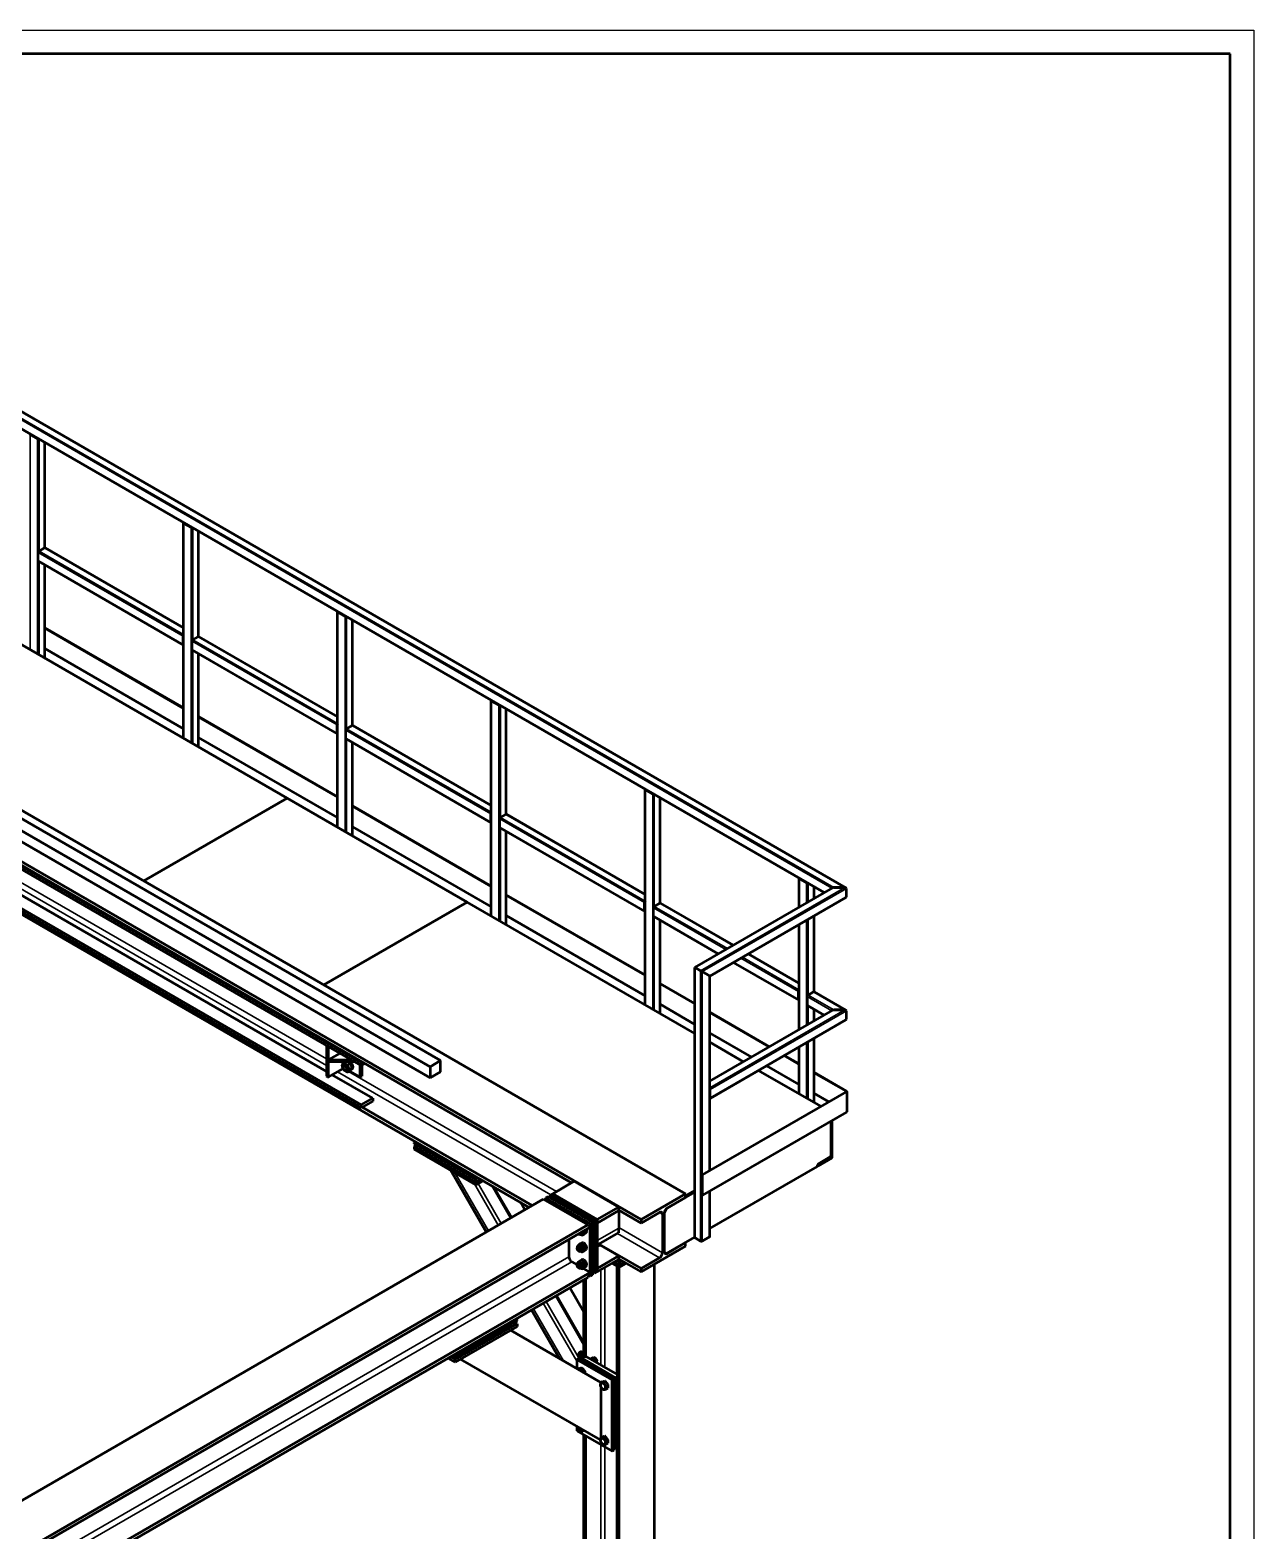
# Model space of a CAD drawing. Header units: millimetres. Extents: x 0 to 15979, y 0 to 11286.
# Drawn here: x 11084 to 15979, y 5284 to 11286 of the extents above; entities that cross this region are included whole.
import ezdxf

# ---------------------------------------------------------------- set-up
doc = ezdxf.new("R2010")
doc.units = ezdxf.units.MM
doc.header["$LTSCALE"] = 19
for name, color, linetype, lineweight in [('Видимые тонкие (ГОСТ)', 7, 'Continuous', 35), ('Видимый контур (ГОСТ)', 7, 'Continuous', 50), ('Кромка (ГОСТ)', 7, 'Continuous', 50)]:
    doc.layers.add(name, color=color, linetype=linetype, lineweight=lineweight)

# ---------------------------------------------------------------- blocks, each defined once
blk = doc.blocks.new('Рамки ГОСТ_ граница 594x841_2')
at = {"layer": 'Кромка (ГОСТ)', "lineweight": 25}
for p, q in [((0, 594), (841, 594)), ((841, 594), (841, 0))]:
    blk.add_line(p, q, dxfattribs=at)
at = {"layer": 'Кромка (ГОСТ)'}
for p, q in [((836, 589), (20, 589)), ((836, 5), (836, 589))]:
    blk.add_line(p, q, dxfattribs=at)

msp = doc.modelspace()

# ---------------------------------------------------------------- linework, layer by layer
at = {"layer": 'Видимые тонкие (ГОСТ)'}
for p, q in [((10692.4, 9931.8), (14290.9, 7854.1)), ((10695.5, 9937.3), (14298.6, 7857.1)), ((10717.5, 9949.9), (14342.4, 7857.1)), ((10692.4, 9898.3), (14261.9, 7837.4)), ((7781.6, 9736.8), (12269.6, 7145.7)), ((7804.2, 9749.9), (12269.6, 7171.8)), ((11084.4, 8807.7), (11084.4, 9668.2)), ((11113.4, 8790.9), (11113.4, 9651.5)), ((11119.8, 9202.4), (11119.8, 9650)), ((11141.7, 9215.1), (11141.7, 9637.3)), ((11699.6, 8452.5), (11699.6, 9313.1)), ((11728.6, 8435.7), (11728.6, 9296.3)), ((11735, 8847.3), (11735, 9294.8)), ((11756.9, 8859.9), (11756.9, 9282.2)), ((11116.6, 9196.9), (11696.4, 8862.2)), ((11119.8, 9202.4), (11698.3, 8868.4)), ((11141.7, 9215.1), (11698.3, 8893.7)), ((11116.6, 9163.4), (11696.4, 8828.7)), ((11119.8, 8787.2), (11119.8, 9160.1)), ((11141.7, 8774.6), (11141.7, 9147.4)), ((12314.8, 8097.3), (12314.8, 8957.9)), ((12343.8, 8080.6), (12343.8, 8941.2)), ((12350.2, 8492.1), (12350.2, 8939.6)), ((12372.1, 8504.7), (12372.1, 8927)), ((11731.8, 8841.7), (12311.6, 8507)), ((11735, 8847.3), (12313.5, 8513.3)), ((11756.9, 8859.9), (12313.5, 8538.6)), ((11731.8, 8808.3), (12311.6, 8473.5)), ((11735, 8432.1), (11735, 8804.9)), ((11756.9, 8419.4), (11756.9, 8792.3)), ((12930, 7742.1), (12930, 8602.7)), ((12959, 7725.4), (12959, 8586)), ((12965.4, 8136.9), (12965.4, 8584.5)), ((12987.3, 8149.6), (12987.3, 8571.8)), ((12347, 8486.6), (12926.8, 8151.8)), ((12350.2, 8492.1), (12928.7, 8158.1)), ((12372.1, 8504.7), (12928.7, 8183.4)), ((12347, 8453.1), (12926.8, 8118.3)), ((12350.2, 8076.9), (12350.2, 8449.7)), ((12372.1, 8064.2), (12372.1, 8437.1)), ((13545.2, 7387), (13545.2, 8247.5)), ((13574.2, 7370.2), (13574.2, 8230.8)), ((13580.5, 7781.7), (13580.5, 8229.3)), ((13602.5, 7794.4), (13602.5, 8216.6)), ((12962.2, 8131.4), (13542, 7796.6)), ((12965.4, 8136.9), (13543.9, 7802.9)), ((12987.3, 8149.6), (13543.9, 7828.2)), ((12962.2, 8097.9), (13542, 7763.2)), ((12965.4, 7721.7), (12965.4, 8094.6)), ((12987.3, 7709.1), (12987.3, 8081.9)), ((14160.4, 7892.4), (14160.4, 7778.8)), ((14189.4, 7875.6), (14189.4, 7795.5)), ((14195.7, 7874.1), (14195.7, 7799.2)), ((13743.9, 7536.8), (14298.6, 7857.1)), ((13765.8, 7524.1), (14342.4, 7857.1)), ((13772.2, 7520.5), (14348.8, 7853.4)), ((13801.2, 7503.7), (14348.8, 7819.9)), ((14217.6, 7861.4), (14217.6, 7811.8)), ((13577.4, 7776.2), (13866.7, 7609.2)), ((13580.5, 7781.7), (13873, 7612.9)), ((13602.5, 7794.4), (13894.9, 7625.5)), ((13577.4, 7742.7), (13837.7, 7592.5)), ((13580.5, 7366.5), (13580.5, 7739.4)), ((13602.5, 7353.9), (13602.5, 7726.7)), ((14160.4, 7709.6), (14160.4, 7288.9)), ((14189.4, 7726.3), (14189.4, 7305.6)), ((14195.7, 7730), (14195.7, 7426.6)), ((14217.6, 7742.6), (14217.6, 7439.2)), ((13926.6, 7574.6), (14157.2, 7441.5)), ((13932.9, 7578.3), (14159, 7447.7)), ((13954.9, 7590.9), (14159, 7473)), ((13743.9, 6455.7), (13743.9, 7536.8)), ((13765.8, 6443.1), (13765.8, 7524.1)), ((13772.2, 6443.1), (13772.2, 7520.5)), ((13801.2, 6725.2), (13801.2, 7503.7)), ((13897.6, 7557.9), (14157.2, 7408)), ((14192.5, 7421), (14290.9, 7364.2)), ((14192.5, 7387.6), (14261.9, 7347.5)), ((14195.7, 7426.6), (14298.6, 7367.2)), ((14195.7, 7384.2), (14195.7, 7309.3)), ((14217.6, 7439.2), (14342.4, 7367.2)), ((13802.5, 7055.4), (14342.4, 7367.2)), ((13802.5, 7080.7), (14298.6, 7367.2)), ((13804.3, 7049.1), (14348.8, 7363.5)), ((13804.3, 7015.7), (14348.8, 7330)), ((14217.6, 7371.6), (14217.6, 7321.9)), ((12273.8, 7223.7), (12273.8, 7100)), ((12279.5, 7220.4), (12279.5, 7169.4)), ((14160.4, 7219.7), (14160.4, 7031.8)), ((14189.4, 7236.4), (14189.4, 7015)), ((14195.7, 7240.1), (14195.7, 7011.4)), ((14217.6, 7252.8), (14217.6, 6998.7)), ((12279.5, 7159.6), (12279.5, 7100)), ((12331.8, 7159.6), (12331.8, 7130.2)), ((12401.1, 7150.2), (12401.1, 7100)), ((12406.7, 7146.9), (12406.7, 7100)), ((12314.1, 7120), (13166.5, 6627.8)), ((12358.2, 7120.6), (13189.1, 6640.9)), ((14348.8, 7043), (14347.4, 7042.2)), ((14347.4, 7042.2), (14347.4, 7040.6)), ((14348.8, 7039.7), (14347.4, 7040.6)), ((14348.8, 6958.1), (14348.8, 7039.7)), ((14288.4, 6789.7), (14287.6, 6790.2)), ((12910.6, 6480), (12769.2, 6725)), ((14234.3, 6745.4), (14233.2, 6746)), ((14238.5, 6752.7), (14237.7, 6753.2)), ((14281.3, 6777.5), (14280.6, 6777.9)), ((12917.2, 6483.9), (12782.5, 6717.3)), ((12956.7, 6506.7), (12861.4, 6671.7)), ((12968.1, 6513.3), (12875.9, 6673.1)), ((13007.1, 6535.8), (12933.9, 6662.5)), ((13801.2, 6459.8), (13801.2, 6641.9)), ((13601.7, 6557.8), (13613.1, 6551.3)), ((13352.5, 6445.3), (13438.8, 6495.1)), ((13438.8, 6496.8), (13613.1, 6396.1)), ((13352.5, 6419.2), (13364.9, 6426.3)), ((13433.3, 6473.8), (13601.7, 6376.5)), ((8716.2, 3768.6), (13239, 6379.8)), ((13631.4, 6394.5), (13632.2, 6394.1)), ((8713.9, 3741.1), (13250.3, 6360.2)), ((13367.3, 5946.9), (13367.3, 6328.2)), ((13382.9, 5937.9), (13382.9, 6337.1)), ((13270.5, 5963.1), (13136.6, 6195)), ((13281, 5971.4), (13148.1, 6201.6)), ((13298.8, 6030.6), (13187, 6224.1)), ((13204.1, 5971.7), (13090.5, 6168.3)), ((13217.4, 5964), (13097.2, 6172.2)), ((13367.3, 3299.8), (13367.3, 5628.4)), ((13382.9, 3299.8), (13382.9, 5619.4))]:
    msp.add_line(p, q, dxfattribs=at)
at = {"layer": 'Видимый контур (ГОСТ)'}
for p, q in [((5966.1, 11067.5), (12726, 7164.7)), ((6033.9, 11061.8), (13706, 6632.3)), ((5923.6, 11043), (12683.6, 7140.2)), ((5923.6, 10998.1), (12683.6, 7095.3)), ((5855.7, 10958.9), (13527.9, 6529.4)), ((7425.5, 10038.3), (13249.6, 6675.8)), ((7571.9, 9949.7), (12408.5, 7157.3)), ((12408.5, 7145.9), (7571.9, 9938.3)), ((14346.9, 7856), (10719.7, 9950.2)), ((14260.6, 7836.6), (10693.3, 9896.2)), ((7425.5, 9842.8), (13080.3, 6578)), ((7571.9, 9779.9), (12408.5, 6987.5)), ((12408.5, 6976.1), (7571.9, 9768.5)), ((12269.6, 7120.8), (7760, 9724.4)), ((11113.4, 9651.5), (11084.4, 9668.2)), ((11143, 9215.5), (11143, 9636.6)), ((11698.3, 8453.2), (11698.3, 9314.9)), ((11728.6, 9296.3), (11699.6, 9313.1)), ((11758.2, 8860.3), (11758.2, 9281.4)), ((11116.6, 9163.4), (11116.6, 9196.9)), ((11119.8, 9202.4), (11141.7, 9215.1)), ((11144, 9215.3), (11698.3, 8895.3)), ((11117.6, 9161.4), (11697.4, 8826.6)), ((11143, 8773.8), (11143, 9146.7)), ((12111.9, 8214.5), (10693.1, 9033.6)), ((12313.5, 8098.1), (12313.5, 8959.7)), ((12343.8, 8941.2), (12314.8, 8957.9)), ((11143, 8895.5), (11698.3, 8574.9)), ((11143, 8893.9), (11698.3, 8573.3)), ((12373.4, 8505.2), (12373.4, 8926.2)), ((11696.4, 8828.7), (11696.4, 8862.2)), ((11731.8, 8808.3), (11731.8, 8841.7)), ((11735, 8847.3), (11756.9, 8859.9)), ((11759.2, 8860.1), (12313.5, 8540.1)), ((11698.3, 8491.6), (11143, 8812.2)), ((11732.7, 8806.2), (12312.6, 8471.4)), ((11758.2, 8418.7), (11758.2, 8791.5)), ((12928.7, 7742.9), (12928.7, 8604.6)), ((12959, 8586), (12930, 8602.7)), ((11758.2, 8540.3), (12313.5, 8219.7)), ((11758.2, 8538.7), (12313.5, 8218.1)), ((12988.6, 8150), (12988.6, 8571)), ((12311.6, 8473.5), (12311.6, 8507)), ((12347, 8453.1), (12347, 8486.6)), ((12350.2, 8492.1), (12372.1, 8504.7)), ((12374.3, 8505), (12928.7, 8184.9)), ((12313.5, 8136.4), (11758.2, 8457)), ((12347.9, 8451), (12927.7, 8116.3)), ((12373.4, 8063.5), (12373.4, 8436.3)), ((13543.9, 7387.7), (13543.9, 8249.4)), ((13574.2, 8230.8), (13545.2, 8247.5)), ((11538.8, 7883.6), (12111.9, 8214.5)), ((12112.6, 8214.1), (11539.5, 7883.2)), ((12112.6, 8214.1), (12111.9, 8214.5)), ((12111.9, 8213.7), (12111.9, 8214.5)), ((12831.7, 7798.9), (12112.6, 8214.1)), ((12928.7, 7862.9), (12373.4, 8183.5)), ((12928.7, 7861.3), (12373.4, 8181.9)), ((13603.8, 7794.8), (13603.8, 8215.9)), ((12926.8, 8118.3), (12926.8, 8151.8)), ((12962.2, 8097.9), (12962.2, 8131.4)), ((12965.4, 8136.9), (12987.3, 8149.6)), ((12989.5, 8149.8), (13543.9, 7829.7)), ((12373.4, 8100.2), (12928.7, 7779.6)), ((12963.1, 8095.9), (13542.9, 7761.1)), ((12988.6, 7708.3), (12988.6, 8081.1)), ((14159, 7894.2), (14159, 7778)), ((14160.4, 7892.4), (14189.4, 7875.6)), ((13543.9, 7507.7), (12988.6, 7828.3)), ((13543.9, 7506.1), (12988.6, 7826.7)), ((13742.6, 7537.5), (14294.1, 7856)), ((13802.5, 7503), (14346.9, 7817.3)), ((14219, 7860.7), (14219, 7812.6)), ((14298.6, 7857.1), (14342.4, 7857.1)), ((14342.4, 7857.1), (14298.6, 7857.1)), ((14348.8, 7819.9), (14348.8, 7853.4)), ((14348.8, 7819.9), (14348.8, 7853.4)), ((12258.6, 7468), (12831.7, 7798.9)), ((12832.4, 7798.5), (12259.3, 7467.6)), ((12832.4, 7798.5), (12831.7, 7798.9)), ((12831.7, 7798.1), (12831.7, 7798.9)), ((13742.6, 7273), (12832.4, 7798.5)), ((12988.6, 7745), (13543.9, 7424.5)), ((13542, 7763.2), (13542, 7796.6)), ((13577.4, 7742.7), (13577.4, 7776.2)), ((13580.5, 7781.7), (13602.5, 7794.4)), ((13604.7, 7794.6), (13896.3, 7626.3)), ((14219, 7743.4), (14219, 7439.6)), ((13578.3, 7740.7), (13836.3, 7591.7)), ((13603.8, 7353.1), (13603.8, 7726)), ((14159, 7708.8), (14159, 7288.1)), ((13956.2, 7591.7), (14159, 7474.6)), ((13743.9, 7536.8), (13742.6, 7537.5)), ((13742.6, 7537.5), (13743.9, 7536.8)), ((13742.6, 6457.6), (13742.6, 7537.5)), ((13765.8, 7524.1), (13743.9, 7536.8)), ((13765.8, 7524.1), (13743.9, 7536.8)), ((13772.2, 7520.5), (13765.8, 7524.1)), ((13765.8, 7524.1), (13772.2, 7520.5)), ((13772.2, 7520.5), (13801.2, 7503.7)), ((13801.2, 7503.7), (13772.2, 7520.5)), ((13802.5, 7503), (13801.2, 7503.7)), ((13801.2, 7503.7), (13802.5, 7503)), ((13802.5, 6725.9), (13802.5, 7503)), ((13896.3, 7557.1), (14158.1, 7405.9)), ((13742.6, 7393), (13603.8, 7473.1)), ((13603.8, 7471.5), (13742.6, 7391.4)), ((13603.8, 7389.9), (13742.6, 7309.7)), ((14157.2, 7408), (14157.2, 7441.5)), ((14192.5, 7421), (14192.5, 7387.6)), ((14260.6, 7346.7), (14193.5, 7385.5)), ((14217.6, 7439.2), (14195.7, 7426.6)), ((14346.9, 7366.1), (14219.9, 7439.4)), ((13802.5, 7082.2), (14294.1, 7366.1)), ((14041.7, 7220.3), (13802.5, 7358.4)), ((13802.5, 7356.8), (14040.2, 7219.5)), ((13803.4, 7013.6), (14346.9, 7327.4)), ((14219, 7370.8), (14219, 7322.7)), ((14342.4, 7367.2), (14298.6, 7367.2)), ((14298.6, 7367.2), (14342.4, 7367.2)), ((14348.8, 7330), (14348.8, 7363.5)), ((14348.8, 7330), (14348.8, 7363.5)), ((13802.5, 7275.1), (13969.5, 7178.7)), ((12269.6, 7226.1), (12269.6, 7102.4)), ((13937.7, 7160.3), (13802.5, 7238.4)), ((14159, 7218.9), (14159, 7032.5)), ((14219, 7253.5), (14219, 6997.9)), ((12323.7, 7194.9), (12276.6, 7167.7)), ((12276.6, 7167.7), (12370.7, 7167.7)), ((12276.6, 7167.7), (12276.6, 7159.6)), ((12384.8, 7159.6), (12276.6, 7159.6)), ((12339.2, 7146.7), (12337.8, 7145.9)), ((12339.7, 7156.3), (12345.4, 7159.6)), ((12354.4, 7147.8), (12364.1, 7153.4)), ((12359.3, 7157.4), (12359.3, 7158.5)), ((12361, 7157.3), (12361, 7156.2)), ((12362, 7159.6), (12362, 7158.7)), ((12408.5, 7157.3), (12412, 7159.4)), ((12408.5, 7157.3), (12408.5, 7145.9)), ((12421.9, 7153.6), (12408.5, 7145.9)), ((12411, 7147.3), (12411, 7102.4)), ((12726, 7164.7), (12683.6, 7140.2)), ((12726, 7119.8), (12726, 7164.7)), ((14029.5, 7144.1), (14159, 7069.3)), ((14100.2, 7184.9), (14159, 7150.9)), ((14159, 7152.6), (14101.6, 7185.7)), ((12269.6, 7102.4), (12273.8, 7100)), ((12279.5, 7100), (12331.8, 7130.2)), ((12454.5, 7014), (12292.5, 7107.5)), ((12335.3, 7138.7), (12335.3, 7140.4)), ((12342.4, 7126.5), (12343.8, 7125.7)), ((12351.2, 7125.9), (12349.8, 7125.1)), ((12354.4, 7118.4), (12364.1, 7124)), ((12361.8, 7128.9), (12371.5, 7134.5)), ((12361.8, 7122.7), (12401.1, 7100)), ((12372, 7130.7), (12367.8, 7128.2)), ((12406.7, 7100), (12411, 7102.4)), ((12683.6, 7140.2), (12683.6, 7095.3)), ((12683.6, 7095.3), (12726, 7119.8)), ((14246.3, 6982.2), (13997.6, 7125.7)), ((14348.8, 7043), (14219, 7118)), ((14219, 7116.3), (14347.4, 7042.2)), ((14347.4, 7040.6), (13772.5, 6708.6)), ((13773.9, 6707.8), (14348.8, 7039.7)), ((13804.3, 7015.7), (13804.3, 7049.1)), ((14219, 7034.7), (14278.1, 7000.5)), ((14350, 7041.4), (14350, 6959.7)), ((12408.5, 6987.5), (12454.5, 7014)), ((12454.5, 7002.6), (12408.5, 6976.1)), ((12408.5, 6987.5), (12408.5, 6976.1)), ((12412, 6978.1), (13092.6, 6585.2)), ((12454.5, 7014), (12454.5, 7002.6)), ((14348.8, 6958.1), (13773.9, 6626.2)), ((14287.6, 6786.9), (14287.6, 6922.8)), ((14288.4, 6923.2), (14288.4, 6789.7)), ((14292.2, 6776), (14292.2, 6925.4)), ((12623.5, 6841.7), (12619.9, 6835.6)), ((12619.9, 6835.6), (12867.4, 6692.7)), ((12619.9, 6833.2), (12619.9, 6835.6)), ((12867.4, 6690.3), (12619.9, 6833.2)), ((12629.8, 6827.4), (12619.9, 6821.7)), ((12619.9, 6821.7), (12867.4, 6678.8)), ((12619.9, 6821.7), (12619.9, 6811.1)), ((12867.4, 6668.2), (12619.9, 6811.1)), ((14283.4, 6779.6), (14287.6, 6786.9)), ((12908.8, 6479), (12765.7, 6727)), ((13802.5, 6493.2), (14233.2, 6741.9)), ((14233.2, 6746.5), (14236.7, 6752.6)), ((14233.2, 6741.9), (14233.2, 6746.5)), ((14234.3, 6742.5), (14233.2, 6743.1)), ((14234.3, 6742.5), (14292.2, 6776)), ((14234.3, 6745.4), (14234.3, 6742.5)), ((14236.7, 6752.6), (14283.4, 6779.6)), ((14281.3, 6777.5), (14238.5, 6752.7)), ((12867.4, 6692.7), (12871, 6698.9)), ((12876.6, 6695.6), (12867.4, 6690.3)), ((12867.4, 6690.3), (12867.4, 6692.7)), ((12867.4, 6678.8), (12867.4, 6690.3)), ((12867.4, 6678.8), (12886.5, 6689.9)), ((12895.7, 6684.6), (12867.4, 6668.2)), ((12867.4, 6678.8), (12867.4, 6668.2)), ((13006.2, 6535.3), (12932.1, 6663.5)), ((13174.3, 6632.3), (13260.6, 6682.1)), ((13438.8, 6579.2), (13260.6, 6682.1)), ((13772.5, 6708.6), (13773.9, 6707.8)), ((13772.5, 6627), (13772.5, 6708.6)), ((13773.9, 6626.2), (13773.9, 6707.8)), ((8545.2, 3959.7), (13136.5, 6610.5)), ((13008.8, 6536.8), (12937.4, 6660.5)), ((13136.5, 6610.5), (13314.7, 6507.6)), ((13155.2, 6621.3), (13146, 6616)), ((13324.2, 6513.1), (13146, 6616)), ((13146, 6616), (13146, 6605)), ((13155.2, 6621.3), (13333.4, 6518.4)), ((13165.1, 6627), (13174.3, 6632.3)), ((13165.1, 6615.6), (13165.1, 6627)), ((13343.3, 6524.1), (13165.1, 6627)), ((13174.3, 6632.3), (13352.5, 6529.4)), ((13174.3, 6632.3), (13352.5, 6529.4)), ((13706, 6632.3), (13527.9, 6529.4)), ((13630, 6573.3), (13742.6, 6638.3)), ((13632.2, 6575.4), (13706, 6618)), ((13706, 6624.5), (13742.6, 6645.6)), ((13706, 6621.3), (13742.6, 6642.4)), ((13706, 6618), (13706, 6632.3)), ((13772.5, 6627), (13773.9, 6626.2)), ((13802.5, 6461.7), (13802.5, 6642.7)), ((13062.6, 6567.8), (13044.9, 6598.4)), ((13352.5, 6529.4), (13438.8, 6579.2)), ((13352.5, 6515.1), (13438.8, 6564.9)), ((13438.8, 6564.9), (13438.8, 6579.2)), ((13438.8, 6566.6), (13527.9, 6515.1)), ((13438.8, 6564.9), (13438.8, 6495.1)), ((13527.9, 6515.1), (13601.7, 6557.8)), ((13613.1, 6551.3), (13613.1, 6396.1)), ((13620.8, 6400.6), (13620.8, 6555.8)), ((13621.5, 6558.6), (13621.1, 6558.9)), ((13630, 6573.3), (13621.5, 6558.6)), ((13621.5, 6398.6), (13621.5, 6558.6)), ((13629.6, 6573.6), (13630, 6573.3)), ((8713.9, 3837), (13324.2, 6498.8)), ((8723.4, 3856.8), (13314.7, 6507.6)), ((13314.7, 6507.6), (13324.2, 6500)), ((13333.4, 6518.4), (13324.2, 6513.1)), ((13324.2, 6303.3), (13324.2, 6513.1)), ((13324.2, 6500), (13324.2, 6498.8)), ((13333.4, 6518.4), (13343.3, 6524.1)), ((13333.4, 6518.4), (13333.4, 6308.6)), ((13343.3, 6524.1), (13352.5, 6529.4)), ((13343.3, 6314.3), (13343.3, 6524.1)), ((13352.5, 6529.4), (13352.5, 6515.1)), ((13352.5, 6529.4), (13352.5, 6319.6)), ((13527.9, 6529.4), (13527.9, 6515.1)), ((13239, 6449.6), (13239, 6379.8)), ((13279.6, 6422.6), (13274.4, 6419.6)), ((13278.2, 6470.8), (13279.4, 6470.1)), ((13280, 6430.6), (13288.2, 6435.3)), ((13289.6, 6472.6), (13284.4, 6469.6)), ((13290.1, 6434.7), (13291.8, 6435.7)), ((13292.3, 6466.4), (13300.5, 6471.1)), ((13292.3, 6423.5), (13300.5, 6428.2)), ((13295.2, 6432.4), (13295.2, 6433.3)), ((13296.6, 6432.4), (13296.6, 6431.5)), ((13297.5, 6435.9), (13297.5, 6433.5)), ((13298.4, 6475.1), (13306.6, 6479.8)), ((13303.5, 6474.6), (13307.1, 6476.6)), ((13359.4, 6431.1), (13437.5, 6476.3)), ((13359.4, 6431.1), (13527.9, 6333.9)), ((13438.8, 6383.7), (13364.9, 6426.3)), ((13527.9, 6319.6), (13706, 6422.5)), ((13630, 6393.7), (13742.6, 6458.7)), ((13706, 6436.8), (13632.2, 6394.1)), ((13705.3, 6437.2), (13706, 6436.8)), ((13706, 6422.5), (13706, 6436.8)), ((13765.8, 6443.1), (13743.9, 6455.7)), ((13801.2, 6459.8), (13772.2, 6443.1)), ((13272.4, 6413.6), (13272.4, 6415)), ((13278.2, 6403.4), (13279.4, 6402.7)), ((13280, 6363.2), (13288.2, 6367.9)), ((13289.6, 6405.2), (13284.4, 6402.2)), ((13290.1, 6367.3), (13291.8, 6368.3)), ((13292.3, 6399), (13300.5, 6403.7)), ((13295.2, 6365), (13295.2, 6365.9)), ((13296.6, 6365.1), (13296.6, 6364.1)), ((13297.5, 6368.5), (13297.5, 6366.1)), ((13298.4, 6407.7), (13306.6, 6412.5)), ((13303.5, 6407.2), (13307.1, 6409.3)), ((13352.5, 6333.9), (13438.8, 6383.7)), ((13352.5, 6319.6), (13438.8, 6369.4)), ((13440.2, 6359.6), (13431, 6364.9)), ((13433.1, 6366.1), (13440.2, 6362)), ((13438.8, 6369.4), (13438.8, 6383.7)), ((13438.8, 6371), (13527.9, 6319.6)), ((13440.2, 6362), (13443.7, 6368.2)), ((13449.4, 6364.9), (13440.2, 6359.6)), ((13601.7, 6376.5), (13527.9, 6333.9)), ((13620.9, 6398.9), (13621.5, 6398.6)), ((13621.5, 6398.6), (13630, 6393.7)), ((8713.9, 3655.8), (13324.2, 6317.5)), ((13250.3, 6360.2), (13272.4, 6347.5)), ((13272.4, 6346.3), (13272.4, 6347.6)), ((13279.6, 6355.2), (13274.4, 6352.2)), ((13278.2, 6336.1), (13279.4, 6335.4)), ((13289.6, 6337.9), (13284.4, 6334.9)), ((13292.3, 6356.1), (13300.5, 6360.9)), ((13292.3, 6331.7), (13300.5, 6336.4)), ((13296, 6333.8), (13324.2, 6317.5)), ((13298.4, 6340.4), (13306.6, 6345.1)), ((13303.5, 6339.9), (13307.1, 6341.9)), ((13324.2, 6316.3), (13314.7, 6297.8)), ((13319, 6306.2), (13324.2, 6303.3)), ((13324.2, 6317.5), (13324.2, 6316.3)), ((13333.4, 6308.6), (13324.2, 6303.3)), ((13343.3, 6314.3), (13333.4, 6320)), ((13343.3, 6314.3), (13352.5, 6319.6)), ((13352.5, 6333.9), (13352.5, 6319.6)), ((13411.9, 6353.9), (13440.2, 6337.6)), ((13421.1, 6359.2), (13440.2, 6348.2)), ((13431.7, 5909.7), (13431.7, 6342.5)), ((13440.2, 6362), (13440.2, 6359.6)), ((13440.2, 6359.6), (13440.2, 6348.2)), ((13440.2, 6348.2), (13459.3, 6359.2)), ((13440.2, 6337.6), (13468.5, 6353.9)), ((13440.2, 6337.6), (13440.2, 6348.2)), ((13440.2, 3188.3), (13440.2, 6337.6)), ((13527.9, 6333.9), (13527.9, 6319.6)), ((13581.6, 3270), (13581.6, 6350.6)), ((8723.4, 3647), (13314.7, 6297.8)), ((13298.8, 6158.7), (13242.5, 6256.1)), ((13298.8, 5982), (13298.8, 6288.6)), ((13307.2, 5981.6), (13307.2, 6293.5)), ((13298.8, 6028.5), (13186.2, 6223.6)), ((13298.8, 6034.6), (13188.8, 6225.1)), ((12784, 5983.2), (13031.5, 6126.1)), ((13031.5, 6123.6), (12784, 5980.7)), ((13031.5, 6126.1), (13027.9, 6132.2)), ((13031.5, 6123.6), (13031.5, 6126.1)), ((13200.6, 5973.7), (13088.8, 6167.3)), ((12784, 5969.3), (13031.5, 6112.2)), ((13031.5, 6101.6), (12784, 5958.7)), ((13366.8, 5877.7), (13005.3, 6086.5)), ((13031.5, 6112.2), (13021.6, 6117.9)), ((13031.5, 6112.2), (13031.5, 6101.6)), ((13284.6, 5994.6), (13298.8, 6002.8)), ((12784, 5958.7), (12755.7, 5975)), ((12764.9, 5980.3), (12784, 5969.3)), ((12784, 5980.7), (12774.8, 5986)), ((12780.4, 5989.3), (12784, 5983.2)), ((12784, 5980.7), (12784, 5983.2)), ((12784, 5980.7), (12784, 5969.3)), ((12784, 5969.3), (12784, 5958.7)), ((13364.8, 5647.9), (12805.3, 5971)), ((13270.5, 5970.1), (13276.8, 5973.8)), ((13411.9, 5888.5), (13270.5, 5970.1)), ((13270.5, 5970.1), (13270.5, 5933.4)), ((13276.6, 5988.4), (13276.6, 5987)), ((13276.8, 5973.8), (13418.3, 5892.2)), ((13284.6, 5979), (13278.7, 5982.4)), ((13282.5, 5998.6), (13283.7, 5999.2)), ((13284.6, 5994.6), (13291, 5990.9)), ((13284.6, 5978.3), (13284.6, 5994.6)), ((13284.6, 5978.3), (13291, 5982)), ((13426, 5896.6), (13284.6, 5978.3)), ((13284.6, 5978.3), (13284.6, 5969.3)), ((13291.1, 5998.4), (13288.7, 5999.7)), ((13298.8, 5995.4), (13291, 5990.9)), ((13298.8, 5986.5), (13291, 5990.9)), ((13291, 5990.9), (13291, 5982)), ((13291, 5982), (13306.5, 5982)), ((13306.5, 5982), (13432.4, 5909.3)), ((13325.5, 5971), (13325.9, 5971.9)), ((13325.9, 5971.9), (13338.1, 5979)), ((13333.4, 5967.5), (13325.9, 5971.9)), ((13345.7, 5974.6), (13338.1, 5979)), ((13274.9, 5930.8), (13281.4, 5934.5)), ((13281.4, 5934.5), (13292, 5935.5)), ((13284.4, 5931.1), (13292, 5935.5)), ((13284.9, 5934.8), (13287.6, 5936.4)), ((13292, 5935.5), (13302.6, 5922.3)), ((13296.1, 5918.5), (13302.6, 5922.3)), ((13302.6, 5922.3), (13302.6, 5914.8)), ((13373.4, 5881.5), (13384, 5882.4)), ((13376.4, 5878), (13384, 5882.4)), ((13376.9, 5881.8), (13379.5, 5883.3)), ((13384, 5882.4), (13394.6, 5869.2)), ((13411.9, 5888.5), (13418.3, 5892.2)), ((13411.9, 5602.7), (13411.9, 5888.5)), ((13418.3, 5892.2), (13418.3, 5606.4)), ((13426, 5896.6), (13432.4, 5900.3)), ((13426, 5610.9), (13426, 5896.6)), ((13432.4, 5909.3), (13432.4, 5900.3)), ((13432.4, 5900.3), (13432.4, 5614.5)), ((13365.8, 5877.1), (13373.4, 5881.5)), ((13368, 5657.9), (13368, 5858.7)), ((13387, 5864.8), (13394.6, 5869.2)), ((13387, 5850.7), (13394.6, 5855.1)), ((13394.6, 5869.2), (13394.6, 5855.1)), ((13394.6, 5856.8), (13394.8, 5856.9)), ((13270.5, 5702.4), (13270.5, 5684.4)), ((13270.5, 5684.4), (13411.9, 5602.7)), ((13295.1, 5683.3), (13299.3, 5685.8)), ((13298.8, 3270), (13298.8, 5668)), ((13307.2, 3265.1), (13307.2, 5663.1)), ((13365.8, 5656.6), (13373.4, 5661)), ((13373.4, 5661), (13384, 5662)), ((13376.4, 5657.6), (13384, 5662)), ((13376.9, 5661.3), (13379.5, 5662.9)), ((13384, 5662), (13394.6, 5648.8)), ((13387, 5644.4), (13394.6, 5648.8)), ((13394.6, 5648.8), (13394.6, 5634.6)), ((13387, 5630.2), (13394.6, 5634.6)), ((13394.6, 5636.3), (13394.8, 5636.4)), ((13411.9, 5602.7), (13418.3, 5606.4)), ((13418.3, 5615.4), (13426, 5610.9)), ((13426, 5610.9), (13432.4, 5614.5)), ((13431.7, 3193.2), (13431.7, 5614.1))]:
    msp.add_line(p, q, dxfattribs=at)
for centre, major_axis, ratio, start_param, end_param in [((11087.6, 9670.1), (-4.5, 0), 0.57735, 5.924866, 7.068583), ((11116.6, 9653.3), (-4.5, 0), 0.57735, 0.785398, 1.929116), ((11702.8, 9314.9), (-4.5, 0), 0.57735, 5.924866, 7.068583), ((11731.8, 9298.2), (-4.5, 0), 0.57735, 0.785398, 1.929116), ((11119.8, 9198.8), (2.25, 3.9), 0.57735, 0.785398, 2.356194), ((11141.7, 9211.4), (2.25, 3.9), 0.57735, 0, 0.785398), ((11119.8, 9165.3), (-2.25, -3.9), 0.57735, 5.497787, 6.283185), ((12318, 8959.7), (-4.5, 0), 0.57735, 5.924866, 7.068583), ((12347, 8943), (-4.5, 0), 0.57735, 0.785398, 1.929116), ((11699.6, 8864), (2.25, 3.9), 0.57735, 1.212477, 2.356194), ((11699.6, 8830.5), (-2.25, -3.9), 0.57735, 5.497787, 6.641505), ((11735, 8843.6), (2.25, 3.9), 0.57735, 0.785398, 2.356194), ((11756.9, 8856.2), (2.25, 3.9), 0.57735, 0, 0.785398), ((11735, 8810.1), (-2.25, -3.9), 0.57735, 5.497787, 6.283185), ((12933.2, 8604.6), (-4.5, 0), 0.57735, 5.924866, 7.068583), ((12962.2, 8587.8), (-4.5, 0), 0.57735, 0.785398, 1.929116), ((12314.8, 8508.8), (2.25, 3.9), 0.57735, 1.212477, 2.356194), ((12314.8, 8475.3), (-2.25, -3.9), 0.57735, 5.497787, 6.641505), ((12350.2, 8488.4), (2.25, 3.9), 0.57735, 0.785398, 2.356194), ((12372.1, 8501.1), (2.25, 3.9), 0.57735, 0, 0.785398), ((12350.2, 8454.9), (-2.25, -3.9), 0.57735, 5.497787, 6.283185), ((13548.4, 8249.4), (-4.5, 0), 0.57735, 5.924866, 7.068583), ((13577.4, 8232.6), (-4.5, 0), 0.57735, 0.785398, 1.929116), ((12930, 8153.6), (2.25, 3.9), 0.57735, 1.212477, 2.356194), ((12930, 8120.2), (-2.25, -3.9), 0.57735, 5.497787, 6.641505), ((12965.4, 8133.2), (2.25, 3.9), 0.57735, 0.785398, 2.356194), ((12987.3, 8145.9), (2.25, 3.9), 0.57735, 0, 0.785398), ((12965.4, 8099.8), (-2.25, -3.9), 0.57735, 5.497787, 6.283185), ((14163.5, 7894.2), (-4.5, 0), 0.57735, 5.924866, 7.068583), ((14192.5, 7877.5), (4.5, 0), 0.57735, 3.926991, 5.070709), ((14298.6, 7853.4), (6.36, 0), 0.57735, 1.570796, 2.356194), ((14298.6, 7853.4), (6.36, 0), 0.57735, 1.570796, 2.356194), ((14342.4, 7853.4), (-6.36, 0), 0.57735, 3.141593, 4.712389), ((14342.4, 7853.4), (-6.36, 0), 0.57735, 3.141593, 4.712389), ((14342.4, 7819.9), (-6.36, 0), 0.57735, 2.356194, 3.141593), ((14342.4, 7819.9), (-6.36, 0), 0.57735, 2.356194, 3.141593), ((13545.2, 7798.5), (2.25, 3.9), 0.57735, 1.212477, 2.356194), ((13545.2, 7765), (-2.25, -3.9), 0.57735, 5.497787, 6.641505), ((13580.5, 7778.1), (2.25, 3.9), 0.57735, 0.785398, 2.356194), ((13602.5, 7790.7), (2.25, 3.9), 0.57735, 0, 0.785398), ((13580.5, 7744.6), (-2.25, -3.9), 0.57735, 5.497787, 6.283185), ((14160.4, 7443.3), (2.25, 3.9), 0.57735, 1.212477, 2.356194), ((14160.4, 7409.8), (-2.25, -3.9), 0.57735, 5.497787, 6.641505), ((14195.7, 7422.9), (-2.25, -3.9), 0.57735, 3.926991, 5.497787), ((14195.7, 7389.4), (-2.25, -3.9), 0.57735, 5.497787, 6.283185), ((14217.6, 7435.5), (2.25, 3.9), 0.57735, 0, 0.785398), ((14298.6, 7363.5), (6.36, 0), 0.57735, 1.570796, 2.356194), ((14298.6, 7363.5), (6.36, 0), 0.57735, 1.570796, 2.356194), ((14342.4, 7363.5), (-6.36, 0), 0.57735, 3.141593, 4.712389), ((14342.4, 7363.5), (-6.36, 0), 0.57735, 3.141593, 4.712389), ((14342.4, 7330), (-6.36, 0), 0.57735, 2.356194, 3.141593), ((14342.4, 7330), (-6.36, 0), 0.57735, 2.356194, 3.141593), ((12343.8, 7135.5), (6, -10.4), 0.57735, 5.497787, 10.210176), ((12358.7, 7144), (9.1, -15.8), 0.57735, 2.30226, 2.446694), ((12360.6, 7145.1), (21.3, 31.2), 0.234781, 1.256926, 1.293351), ((12365.2, 7147.8), (21.3, 31.2), 0.234781, 1.350367, 1.42591), ((12358.7, 7144), (9.1, -15.8), 0.57735, 0.653582, 2.1697), ((12362.9, 7146.5), (9.1, -15.8), 0.57735, 0, 2.15038), ((12276.6, 7101.6), (4, 0), 0.57735, 3.926991, 5.497787), ((12340.3, 7125.3), (12, 0), 0.57735, 1.874093, 2.356194), ((12358.7, 7144), (9.1, -15.8), 0.57735, 6.268154, 6.902339), ((12403.9, 7101.6), (4, 0), 0.57735, 3.926991, 5.497787), ((13801.2, 7051), (-2.25, 3.9), 0.57735, 3.926991, 5.070709), ((14346, 7041.4), (2, 0), 0.57735, 5.497787, 7.068583), ((14346, 7041.4), (4, 0), 0.57735, 5.497787, 7.068583), ((13801.2, 7017.5), (2.25, -3.9), 0.57735, 5.924866, 7.068583), ((14346, 6959.7), (4, 0), 0.57735, 5.497787, 6.283185), ((14281.3, 6785.6), (-5, -8.66), 0.57735, 0.785398, 2.356194), ((14238.5, 6747.8), (-3, -5.2), 0.57735, 3.926991, 5.497787), ((13601.7, 6544.7), (8, 13.9), 0.57735, 5.497787, 7.068583), ((13632.2, 6562.3), (8, 13.9), 0.57735, 0.785398, 2.356194), ((13295.9, 6487.8), (-7.6, 13.2), 0.57735, 3.786919, 4.406239), ((13299.5, 6489.8), (7.6, -13.2), 0.57735, 0, 1.264646), ((13452.9, 6490.2), (11.3, 19.6), 0.57735, 1.823477, 2.636232), ((13450.1, 6488.6), (8, -13.9), 0.57735, 3.926991, 4.179671), ((13284.6, 6413.9), (6.8, -11.7), 0.57735, 5.546561, 10.161402), ((13278.2, 6477.6), (4.17, -7.22), 0.57735, 5.296602, 7.269768), ((13279.4, 6478.3), (5, -8.66), 0.57735, 5.497787, 7.376415), ((13284.6, 6413.9), (5, -8.66), 0.57735, 6.277446, 9.430517), ((13284.6, 6481.3), (6.8, -11.7), 0.57735, 5.546561, 7.506577), ((13284.6, 6481.3), (5, -8.66), 0.57735, 6.277446, 7.376424), ((13295.9, 6420.4), (-7.6, 13.2), 0.57735, 5.563408, 5.972566), ((13299.5, 6422.5), (-7.6, 13.2), 0.57735, 5.683766, 6.283185), ((13294, 6419.3), (-17.8, -26.1), 0.234781, 4.195031, 4.315388), ((13297.9, 6421.5), (-17.8, -26.1), 0.234781, 4.327222, 4.44663), ((13295.9, 6420.4), (-7.6, 13.2), 0.57735, 3.786919, 5.432166), ((13299.5, 6422.5), (7.6, -13.2), 0.57735, 0, 2.409981), ((13295.9, 6487.8), (7.6, -13.2), 0.57735, 6.257344, 6.915822), ((13364.9, 6439.4), (-8, 13.9), 0.57735, 1.850834, 2.356194), ((13747.1, 6457.6), (-4.5, 0), 0.57735, 0, 0.785398), ((13769, 6444.9), (-4.5, 0), 0.57735, 0.785398, 2.356194), ((13798, 6461.7), (4.5, 0), 0.57735, 5.497787, 6.283185), ((13250.3, 6373.3), (8, -13.9), 0.57735, 3.926991, 5.497787), ((13279.4, 6410.9), (5, -8.66), 0.57735, 5.497787, 10.210176), ((13295.9, 6353.1), (-7.6, 13.2), 0.57735, 5.563408, 5.972566), ((13299.5, 6355.1), (-7.6, 13.2), 0.57735, 5.683766, 6.283185), ((13294, 6351.9), (-17.8, -26.1), 0.234781, 4.195031, 4.315388), ((13297.9, 6354.2), (-17.8, -26.1), 0.234781, 4.327222, 4.44663), ((13295.9, 6353.1), (-7.6, 13.2), 0.57735, 3.786919, 5.432166), ((13299.5, 6355.1), (7.6, -13.2), 0.57735, 0, 2.409981), ((13295.9, 6420.4), (7.6, -13.2), 0.57735, 6.257344, 6.915822), ((13601.7, 6389.6), (-8, -13.9), 0.57735, 0.785398, 2.356194), ((13632.2, 6407.2), (-8, -13.9), 0.57735, 5.497787, 7.068583), ((13279.4, 6343.5), (5, -8.66), 0.57735, 5.497787, 10.210176), ((13284.6, 6346.5), (6.8, -11.7), 0.57735, 5.546561, 10.161402), ((13284.6, 6346.5), (5, -8.66), 0.57735, 6.277446, 9.430517), ((13295.9, 6353.1), (7.6, -13.2), 0.57735, 6.257344, 6.915822), ((13283.7, 5991.1), (-5, -8.66), 0.57735, 3.141593, 6.283185), ((13282.5, 5991.8), (-4.17, -7.22), 0.57735, 3.926991, 5.497787), ((13340.8, 5958.1), (7.1, 12.3), 0.57735, 4.963115, 7.603255), ((13283.2, 5916.2), (-7.1, 12.3), 0.57735, 4.922883, 6.072691), ((13292, 5921.3), (-7.6, 13.2), 0.57735, 5.840066, 6.202706), ((13290.1, 5920.2), (-17.8, -26.1), 0.234781, 4.20716, 4.267247), ((13294, 5922.5), (-17.8, -26.1), 0.234781, 4.33917, 4.420322), ((13292, 5921.3), (-7.6, 13.2), 0.57735, 4.792869, 5.155508), ((13292, 5921.3), (-7.6, 13.2), 0.57735, 3.891523, 4.108311), ((13384, 5868.3), (-7.6, 13.2), 0.57735, 5.840066, 6.202706), ((13382, 5867.1), (-17.8, -26.1), 0.234781, 4.20716, 4.267247), ((13385.9, 5869.4), (-17.8, -26.1), 0.234781, 4.33917, 4.420322), ((13384, 5868.3), (-7.6, 13.2), 0.57735, 4.792869, 5.155508), ((13384, 5868.3), (-7.6, 13.2), 0.57735, 3.745671, 4.108311), ((13283.2, 5695.8), (7.1, -12.3), 0.57735, 3.989029, 7.006545), ((13384, 5647.8), (-7.6, 13.2), 0.57735, 5.840066, 6.202706), ((13382, 5646.7), (-17.8, -26.1), 0.234781, 4.20716, 4.267247), ((13385.9, 5648.9), (-17.8, -26.1), 0.234781, 4.33917, 4.420322), ((13384, 5647.8), (-7.6, 13.2), 0.57735, 4.792869, 5.155508), ((13384, 5647.8), (-7.6, 13.2), 0.57735, 3.745671, 4.108311)]:
    msp.add_ellipse(centre, major_axis=major_axis, ratio=ratio, start_param=start_param, end_param=end_param, dxfattribs=at)
for centre, major_axis in [((12345.2, 7136.3), (8.1, -14)), ((12342.4, 7134.7), (-5, 8.66)), ((13278.2, 6410.2), (4.17, -7.22)), ((13278.2, 6342.9), (4.17, -7.22)), ((13375.1, 5863.2), (7.1, -12.3)), ((13375.1, 5642.7), (7.1, -12.3))]:
    msp.add_ellipse(centre, major_axis=major_axis, ratio=0.57735, dxfattribs=at)
for points, weights in [([(12332.4, 7145.9), (12333.9, 7149.9), (12339.7, 7156.3)], [1, 1.15470053838, 1]), ([(12339.7, 7126.9), (12333.9, 7135.2), (12332.4, 7145.9)], [1, 1.15470053838, 1]), ([(12339.7, 7156.3), (12345, 7150.8), (12354.4, 7147.8)], [1, 1.15470053838, 1]), ([(12354.4, 7147.8), (12356, 7137.1), (12361.8, 7128.9)], [1, 1.15470053838, 1]), ([(12364.1, 7153.4), (12360.5, 7157.2), (12355.5, 7159.6)], [1, 1.10282964938, 1.06895729498]), ([(12371.5, 7134.5), (12369.9, 7145.2), (12364.1, 7153.4)], [1, 1.15470053838, 1]), ([(12354.4, 7118.4), (12345, 7121.4), (12339.7, 7126.9)], [1, 1.15470053838, 1]), ([(12361.8, 7128.9), (12356, 7122.4), (12354.4, 7118.4)], [1, 1.15470053838, 1]), ([(12364.1, 7124), (12369.9, 7130.5), (12371.5, 7134.5)], [1, 1.15470053838, 1]), ([(13306.6, 6479.8), (13306, 6484.2), (13304.8, 6487.6)], [1, 1.07024266098, 1.076697161]), ([(13273.9, 6421.9), (13275.2, 6425.2), (13280, 6430.6)], [1, 1.15470053838, 1]), ([(13280, 6430.6), (13284.4, 6426), (13292.3, 6423.5)], [1, 1.15470053838, 1]), ([(13292.3, 6466.4), (13287.6, 6467.9), (13284.6, 6469.7)], [1, 1.08559833405, 1.0764707561]), ([(13300.5, 6428.2), (13296.1, 6432.8), (13288.2, 6435.3)], [1, 1.15470053838, 1]), ([(13298.4, 6475.1), (13293.6, 6469.7), (13292.3, 6466.4)], [1, 1.15470053838, 1]), ([(13292.3, 6423.5), (13293.6, 6414.6), (13298.4, 6407.7)], [1, 1.15470053838, 1]), ([(13294.7, 6481.8), (13296.1, 6478.5), (13298.4, 6475.1)], [1.076697161, 1.07024266098, 1]), ([(13300.5, 6471.1), (13305.3, 6476.5), (13306.6, 6479.8)], [1, 1.15470053838, 1]), ([(13306.6, 6412.5), (13305.3, 6421.4), (13300.5, 6428.2)], [1, 1.15470053838, 1]), ([(13274.3, 6419.5), (13274.1, 6420.6), (13273.9, 6421.9)], [1.03321697438, 1.01892320154, 1]), ([(13273.9, 6354.5), (13275.2, 6357.8), (13280, 6363.2)], [1, 1.15470053838, 1]), ([(13280, 6363.2), (13284.4, 6358.7), (13292.3, 6356.1)], [1, 1.15470053838, 1]), ([(13292.3, 6399), (13287.6, 6400.5), (13284.6, 6402.4)], [1, 1.08559833405, 1.0764707561]), ([(13300.5, 6360.9), (13296.1, 6365.4), (13288.2, 6367.9)], [1, 1.15470053838, 1]), ([(13298.4, 6407.7), (13293.6, 6402.3), (13292.3, 6399)], [1, 1.15470053838, 1]), ([(13300.5, 6403.7), (13305.3, 6409.1), (13306.6, 6412.5)], [1, 1.15470053838, 1]), ([(13274.3, 6352.1), (13274.1, 6353.3), (13273.9, 6354.5)], [1.03321697438, 1.01892320154, 1]), ([(13292.3, 6331.7), (13287.6, 6333.1), (13284.6, 6335)], [1, 1.08559833405, 1.0764707561]), ([(13292.3, 6356.1), (13293.6, 6347.2), (13298.4, 6340.4)], [1, 1.15470053838, 1]), ([(13298.4, 6340.4), (13293.6, 6335), (13292.3, 6331.7)], [1, 1.15470053838, 1]), ([(13306.6, 6345.1), (13305.3, 6354), (13300.5, 6360.9)], [1, 1.15470053838, 1]), ([(13300.5, 6336.4), (13305.3, 6341.8), (13306.6, 6345.1)], [1, 1.15470053838, 1]), ([(13333.4, 5967.5), (13333.4, 5967), (13333.3, 5966.5)], [1.16025403784, 1.16924592641, 1.17733689356]), ([(13345.7, 5974.6), (13341.3, 5970), (13333.4, 5967.5)], [1.16025403784, 1.33974596216, 1.16025403784]), ([(13351.8, 5965.9), (13350.5, 5969.2), (13345.7, 5974.6)], [1.16025403784, 1.33974596216, 1.16025403784]), ([(13349.6, 5957.1), (13351.1, 5960.9), (13351.8, 5965.9)], [1.24982106596, 1.2540073193, 1.16025403784]), ([(13284.4, 5931.1), (13279.3, 5930), (13276.3, 5930)], [1.16025403784, 1.28701828408, 1.23473075196]), ([(13291, 5921.5), (13287, 5925.5), (13284.4, 5931.1)], [1.23473075196, 1.28701828408, 1.16025403784]), ([(13365.8, 5877.1), (13364, 5869), (13365.8, 5862.9)], [1.16025403784, 1.33974596216, 1.16025403784]), ([(13376.4, 5878), (13369.3, 5876.5), (13365.8, 5877.1)], [1.16025403784, 1.33974596216, 1.16025403784]), ([(13365.8, 5862.9), (13369.3, 5855.3), (13376.4, 5849.7)], [1.16025403784, 1.33974596216, 1.16025403784]), ([(13387, 5864.8), (13379.9, 5870.4), (13376.4, 5878)], [1.16025403784, 1.33974596216, 1.16025403784]), ([(13376.4, 5849.7), (13379.9, 5849.2), (13387, 5850.7)], [1.16025403784, 1.33974596216, 1.16025403784]), ([(13387, 5850.7), (13385.2, 5856.7), (13387, 5864.8)], [1.16025403784, 1.33974596216, 1.16025403784]), ([(13272.9, 5701), (13273, 5698.3), (13273.8, 5695.6)], [1.24747309162, 1.23494078941, 1.16025403784]), ([(13273.8, 5695.6), (13277.4, 5687.9), (13284.4, 5682.4)], [1.16025403784, 1.33974596216, 1.16025403784]), ([(13284.4, 5682.4), (13288, 5681.8), (13295.1, 5683.3)], [1.16025403784, 1.33974596216, 1.16025403784]), ([(13295.1, 5683.3), (13294.3, 5686), (13294.1, 5688.7)], [1.16025403784, 1.23494078941, 1.24747309162]), ([(13365.8, 5656.6), (13364, 5648.5), (13365.8, 5642.5)], [1.16025403784, 1.33974596216, 1.16025403784]), ([(13376.4, 5657.6), (13369.3, 5656.1), (13365.8, 5656.6)], [1.16025403784, 1.33974596216, 1.16025403784]), ([(13365.8, 5642.5), (13369.3, 5634.9), (13376.4, 5629.3)], [1.16025403784, 1.33974596216, 1.16025403784]), ([(13387, 5644.4), (13379.9, 5650), (13376.4, 5657.6)], [1.16025403784, 1.33974596216, 1.16025403784]), ([(13387, 5630.2), (13385.2, 5636.3), (13387, 5644.4)], [1.16025403784, 1.33974596216, 1.16025403784]), ([(13376.4, 5629.3), (13379.9, 5628.7), (13387, 5630.2)], [1.16025403784, 1.33974596216, 1.16025403784])]:
    msp.add_rational_spline(points, weights, degree=2, dxfattribs=at)

# ---------------------------------------------------------------- block references
at = {"xscale": 19, "yscale": 19, "zscale": 19}
msp.add_blockref('Рамки ГОСТ_ граница 594x841_2', (0, 0), dxfattribs=at)

doc.saveas('drawing.dxf')
